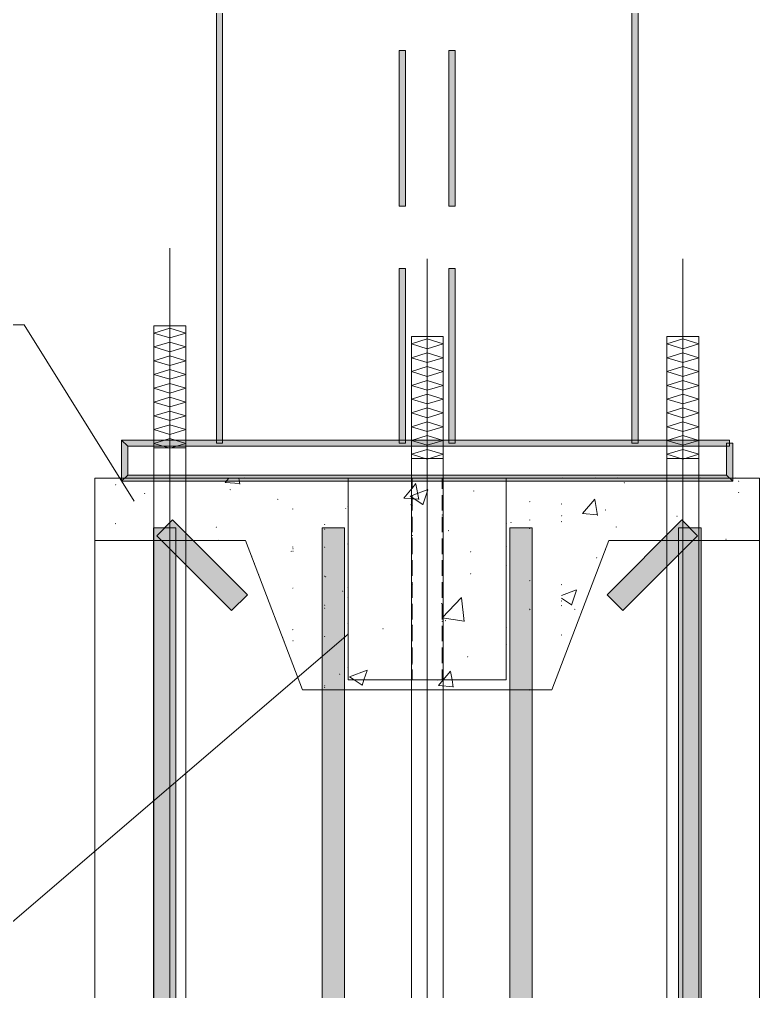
# Model space of a CAD drawing. Header units: millimetres. Extents: x 0 to 586, y 0 to 414.
# Drawn here: x 461.48 to 476.12, y 346.01 to 365.24 of the extents above; entities that cross this region are included whole.
import ezdxf

# ---------------------------------------------------------------- set-up
doc = ezdxf.new("R2010")
doc.units = ezdxf.units.MM

msp = doc.modelspace()

# ---------------------------------------------------------------- hatches: boundary and pattern name
h = msp.add_hatch(color=0)
h.dxf.hatch_style = 2
h.paths.add_polyline_path([(465.497333, 356.852361), (465.373861, 356.852361), (465.373861, 373.623417), (465.497333, 373.623417)])
h = msp.add_hatch(color=0)
h.dxf.hatch_style = 2
h.paths.add_polyline_path([(473.713528, 356.852361), (473.590056, 356.852361), (473.590056, 373.623417), (473.713528, 373.623417)])
h = msp.add_hatch(color=0)
h.dxf.hatch_style = 2
h.paths.add_polyline_path([(468.989833, 361.540778), (468.989833, 364.620528), (469.113306, 364.620528), (469.113306, 361.540778)])
h = msp.add_hatch(color=0)
h.dxf.hatch_style = 2
h.paths.add_polyline_path([(469.974083, 361.540778), (469.974083, 364.620528), (470.097556, 364.620528), (470.097556, 361.540778)])
h = msp.add_hatch(color=0)
h.dxf.hatch_style = 2
h.paths.add_polyline_path([(468.989833, 356.852361), (468.989833, 360.309583), (469.113306, 360.309583), (469.113306, 356.852361)])
h = msp.add_hatch(color=0)
h.dxf.hatch_style = 2
h.paths.add_polyline_path([(469.974083, 356.852361), (469.974083, 360.309583), (470.097556, 360.309583), (470.097556, 356.852361)])
h = msp.add_hatch(color=0)
h.dxf.hatch_style = 2
h.paths.add_polyline_path([(475.523278, 356.915861), (475.523278, 356.792389), (463.624083, 356.792389), (463.500611, 356.915861)])
h = msp.add_hatch(color=0)
h.dxf.hatch_style = 2
h.paths.add_polyline_path([(463.500611, 356.915861), (463.624083, 356.792389), (463.624083, 356.224417), (463.500611, 356.100944)])
h = msp.add_hatch(color=0)
h.dxf.hatch_style = 2
h.paths.add_polyline_path([(475.586778, 356.100944), (475.463306, 356.224417), (475.463306, 356.852361), (475.586778, 356.852361)])
h = msp.add_hatch(color=0)
h.dxf.hatch_style = 2
h.paths.add_polyline_path([(463.500611, 356.100944), (463.624083, 356.224417), (475.463306, 356.224417), (475.586778, 356.100944)])
h = msp.add_hatch(color=0)
h.dxf.hatch_style = 2
h.paths.add_polyline_path([(463.380667, 356.017336), (463.367614, 356.030389), (463.380667, 356.043442), (463.393719, 356.030389)])
h = msp.add_hatch(color=0)
h.dxf.hatch_style = 2
h.paths.add_polyline_path([(463.380667, 356.017336), (463.367614, 356.030389), (463.380667, 356.043442), (463.393719, 356.030389)])
h = msp.add_hatch(color=0)
h.dxf.hatch_style = 2
h.paths.add_polyline_path([(463.472389, 356.151392), (463.459336, 356.164444), (463.472389, 356.177497), (463.485442, 356.164444)])
h = msp.add_hatch(color=0)
h.dxf.hatch_style = 2
h.paths.add_polyline_path([(464.396667, 356.151392), (464.383614, 356.164444), (464.396667, 356.177497), (464.409719, 356.164444)])
h = msp.add_hatch(color=0)
h.dxf.hatch_style = 2
h.paths.add_polyline_path([(464.555417, 356.151392), (464.542364, 356.164444), (464.555417, 356.177497), (464.568469, 356.164444)])
h = msp.add_hatch(color=0)
h.dxf.hatch_style = 2
h.paths.add_polyline_path([(464.555417, 356.151392), (464.542364, 356.164444), (464.555417, 356.177497), (464.568469, 356.164444)])
h = msp.add_hatch(color=0)
h.dxf.hatch_style = 2
h.paths.add_polyline_path([(465.398556, 356.151392), (465.385503, 356.164444), (465.398556, 356.177497), (465.411608, 356.164444)])
h = msp.add_hatch(color=0)
h.dxf.hatch_style = 2
h.paths.add_polyline_path([(465.93125, 356.151392), (465.918197, 356.164444), (465.93125, 356.177497), (465.944303, 356.164444)])
h = msp.add_hatch(color=0)
h.dxf.hatch_style = 2
h.paths.add_polyline_path([(466.633278, 356.151392), (466.620225, 356.164444), (466.633278, 356.177497), (466.646331, 356.164444)])
h = msp.add_hatch(color=0)
h.dxf.hatch_style = 2
h.paths.add_polyline_path([(468.386583, 356.151392), (468.373531, 356.164444), (468.386583, 356.177497), (468.399636, 356.164444)])
h = msp.add_hatch(color=0)
h.dxf.hatch_style = 2
h.paths.add_polyline_path([(468.813444, 356.151392), (468.800392, 356.164444), (468.813444, 356.177497), (468.826497, 356.164444)])
h = msp.add_hatch(color=0)
h.dxf.hatch_style = 2
h.paths.add_polyline_path([(468.813444, 356.151392), (468.800392, 356.164444), (468.813444, 356.177497), (468.826497, 356.164444)])
h = msp.add_hatch(color=0)
h.dxf.hatch_style = 2
h.paths.add_polyline_path([(470.792528, 356.151392), (470.779475, 356.164444), (470.792528, 356.177497), (470.805581, 356.164444)])
h = msp.add_hatch(color=0)
h.dxf.hatch_style = 2
h.paths.add_polyline_path([(470.792528, 356.151392), (470.779475, 356.164444), (470.792528, 356.177497), (470.805581, 356.164444)])
h = msp.add_hatch(color=0)
h.dxf.hatch_style = 2
h.paths.add_polyline_path([(470.845444, 356.151392), (470.832392, 356.164444), (470.845444, 356.177497), (470.858497, 356.164444)])
h = msp.add_hatch(color=0)
h.dxf.hatch_style = 2
h.paths.add_polyline_path([(471.1065, 355.982058), (471.093447, 355.995111), (471.1065, 356.008164), (471.119553, 355.995111)])
h = msp.add_hatch(color=0)
h.dxf.hatch_style = 2
h.paths.add_polyline_path([(471.1065, 355.982058), (471.093447, 355.995111), (471.1065, 356.008164), (471.119553, 355.995111)])
h = msp.add_hatch(color=0)
h.dxf.hatch_style = 2
h.paths.add_polyline_path([(471.1065, 355.982058), (471.093447, 355.995111), (471.1065, 356.008164), (471.119553, 355.995111)])
h = msp.add_hatch(color=0)
h.dxf.hatch_style = 2
h.paths.add_polyline_path([(472.224806, 356.151392), (472.211753, 356.164444), (472.224806, 356.177497), (472.237858, 356.164444)])
h = msp.add_hatch(color=0)
h.dxf.hatch_style = 2
h.paths.add_polyline_path([(472.224806, 356.151392), (472.211753, 356.164444), (472.224806, 356.177497), (472.237858, 356.164444)])
h = msp.add_hatch(color=0)
h.dxf.hatch_style = 2
h.paths.add_polyline_path([(472.870389, 356.151392), (472.857336, 356.164444), (472.870389, 356.177497), (472.883442, 356.164444)])
h = msp.add_hatch(color=0)
h.dxf.hatch_style = 2
h.paths.add_polyline_path([(472.870389, 356.151392), (472.857336, 356.164444), (472.870389, 356.177497), (472.883442, 356.164444)])
h = msp.add_hatch(color=0)
h.dxf.hatch_style = 2
h.paths.add_polyline_path([(473.300778, 356.151392), (473.287725, 356.164444), (473.300778, 356.177497), (473.313831, 356.164444)])
h = msp.add_hatch(color=0)
h.dxf.hatch_style = 2
h.paths.add_polyline_path([(473.300778, 356.151392), (473.287725, 356.164444), (473.300778, 356.177497), (473.313831, 356.164444)])
h = msp.add_hatch(color=0)
h.dxf.hatch_style = 2
h.paths.add_polyline_path([(473.300778, 356.151392), (473.287725, 356.164444), (473.300778, 356.177497), (473.313831, 356.164444)])
h = msp.add_hatch(color=0)
h.dxf.hatch_style = 2
h.paths.add_polyline_path([(473.441889, 356.059669), (473.428836, 356.072722), (473.441889, 356.085775), (473.454942, 356.072722)])
h = msp.add_hatch(color=0)
h.dxf.hatch_style = 2
h.paths.add_polyline_path([(474.94825, 356.151392), (474.935197, 356.164444), (474.94825, 356.177497), (474.961303, 356.164444)])
h = msp.add_hatch(color=0)
h.dxf.hatch_style = 2
h.paths.add_polyline_path([(475.639694, 356.151392), (475.626642, 356.164444), (475.639694, 356.177497), (475.652747, 356.164444)])
h = msp.add_hatch(color=0)
h.dxf.hatch_style = 2
h.paths.add_polyline_path([(475.639694, 356.151392), (475.626642, 356.164444), (475.639694, 356.177497), (475.652747, 356.164444)])
h = msp.add_hatch(color=0)
h.dxf.hatch_style = 2
h.paths.add_polyline_path([(475.703194, 356.091419), (475.690142, 356.104472), (475.703194, 356.117525), (475.716247, 356.104472)])
h = msp.add_hatch(color=0)
h.dxf.hatch_style = 2
h.paths.add_polyline_path([(463.955694, 355.844475), (463.942642, 355.857528), (463.955694, 355.870581), (463.968747, 355.857528)])
h = msp.add_hatch(color=0)
h.dxf.hatch_style = 2
h.paths.add_polyline_path([(465.649028, 355.922086), (465.635975, 355.935139), (465.649028, 355.948192), (465.662081, 355.935139)])
h = msp.add_hatch(color=0)
h.dxf.hatch_style = 2
h.paths.add_polyline_path([(470.464444, 355.897392), (470.451392, 355.910444), (470.464444, 355.923497), (470.477497, 355.910444)])
h = msp.add_hatch(color=0)
h.dxf.hatch_style = 2
h.paths.add_polyline_path([(475.703194, 355.865642), (475.690142, 355.878694), (475.703194, 355.891747), (475.716247, 355.878694)])
h = msp.add_hatch(color=0)
h.dxf.hatch_style = 2
h.paths.add_polyline_path([(466.587417, 355.731586), (466.574364, 355.744639), (466.587417, 355.757692), (466.600469, 355.744639)])
h = msp.add_hatch(color=0)
h.dxf.hatch_style = 2
h.paths.add_polyline_path([(467.977361, 355.586947), (467.964308, 355.6), (467.977361, 355.613053), (467.990414, 355.6)])
h = msp.add_hatch(color=0)
h.dxf.hatch_style = 2
h.paths.add_polyline_path([(467.977361, 355.586947), (467.964308, 355.6), (467.977361, 355.613053), (467.990414, 355.6)])
h = msp.add_hatch(color=0)
h.dxf.hatch_style = 2
h.paths.add_polyline_path([(467.977361, 355.586947), (467.964308, 355.6), (467.977361, 355.613053), (467.990414, 355.6)])
h = msp.add_hatch(color=0)
h.dxf.hatch_style = 2
h.paths.add_polyline_path([(469.219139, 355.622225), (469.206086, 355.635278), (469.219139, 355.648331), (469.232192, 355.635278)])
h = msp.add_hatch(color=0)
h.dxf.hatch_style = 2
h.paths.add_polyline_path([(469.247361, 355.752753), (469.234308, 355.765806), (469.247361, 355.778858), (469.260414, 355.765806)])
h = msp.add_hatch(color=0)
h.dxf.hatch_style = 2
h.paths.add_polyline_path([(469.247361, 355.752753), (469.234308, 355.765806), (469.247361, 355.778858), (469.260414, 355.765806)])
h = msp.add_hatch(color=0)
h.dxf.hatch_style = 2
h.paths.add_polyline_path([(469.247361, 355.752753), (469.234308, 355.765806), (469.247361, 355.778858), (469.260414, 355.765806)])
h = msp.add_hatch(color=0)
h.dxf.hatch_style = 2
h.paths.add_polyline_path([(469.247361, 355.601058), (469.234308, 355.614111), (469.247361, 355.627164), (469.260414, 355.614111)])
h = msp.add_hatch(color=0)
h.dxf.hatch_style = 2
h.paths.add_polyline_path([(469.247361, 355.601058), (469.234308, 355.614111), (469.247361, 355.627164), (469.260414, 355.614111)])
h = msp.add_hatch(color=0)
h.dxf.hatch_style = 2
h.paths.add_polyline_path([(469.247361, 355.601058), (469.234308, 355.614111), (469.247361, 355.627164), (469.260414, 355.614111)])
h = msp.add_hatch(color=0)
h.dxf.hatch_style = 2
h.paths.add_polyline_path([(471.572167, 355.685725), (471.559114, 355.698778), (471.572167, 355.711831), (471.585219, 355.698778)])
h = msp.add_hatch(color=0)
h.dxf.hatch_style = 2
h.paths.add_polyline_path([(471.572167, 355.685725), (471.559114, 355.698778), (471.572167, 355.711831), (471.585219, 355.698778)])
h = msp.add_hatch(color=0)
h.dxf.hatch_style = 2
h.paths.add_polyline_path([(472.200111, 355.636336), (472.187058, 355.649389), (472.200111, 355.662442), (472.213164, 355.649389)])
h = msp.add_hatch(color=0)
h.dxf.hatch_style = 2
h.paths.add_polyline_path([(466.887278, 355.541086), (466.874225, 355.554139), (466.887278, 355.567192), (466.900331, 355.554139)])
h = msp.add_hatch(color=0)
h.dxf.hatch_style = 2
h.paths.add_polyline_path([(467.9315, 355.551669), (467.918447, 355.564722), (467.9315, 355.577775), (467.944553, 355.564722)])
h = msp.add_hatch(color=0)
h.dxf.hatch_style = 2
h.paths.add_polyline_path([(469.840028, 355.421142), (469.826975, 355.434194), (469.840028, 355.447247), (469.853081, 355.434194)])
h = msp.add_hatch(color=0)
h.dxf.hatch_style = 2
h.paths.add_polyline_path([(469.840028, 355.421142), (469.826975, 355.434194), (469.840028, 355.447247), (469.853081, 355.434194)])
h = msp.add_hatch(color=0)
h.dxf.hatch_style = 2
h.paths.add_polyline_path([(469.840028, 355.421142), (469.826975, 355.434194), (469.840028, 355.447247), (469.853081, 355.434194)])
h = msp.add_hatch(color=0)
h.dxf.hatch_style = 2
h.paths.add_polyline_path([(472.200111, 355.403503), (472.187058, 355.416556), (472.200111, 355.429608), (472.213164, 355.416556)])
h = msp.add_hatch(color=0)
h.dxf.hatch_style = 2
h.paths.add_polyline_path([(473.067944, 355.519919), (473.054892, 355.532972), (473.067944, 355.546025), (473.080997, 355.532972)])
h = msp.add_hatch(color=0)
h.dxf.hatch_style = 2
h.paths.add_polyline_path([(474.482583, 355.399975), (474.469531, 355.413028), (474.482583, 355.426081), (474.495636, 355.413028)])
h = msp.add_hatch(color=0)
h.dxf.hatch_style = 2
h.paths.add_polyline_path([(463.380667, 355.248281), (463.367614, 355.261333), (463.380667, 355.274386), (463.393719, 355.261333)])
h = msp.add_hatch(color=0)
h.dxf.hatch_style = 2
h.paths.add_polyline_path([(464.195583, 355.021444), (464.506028, 355.335417), (465.987694, 353.85375), (465.673722, 353.543306)])
h = msp.add_hatch(color=0)
h.dxf.hatch_style = 2
h.paths.add_polyline_path([(467.515222, 355.230642), (467.502169, 355.243694), (467.515222, 355.256747), (467.528275, 355.243694)])
h = msp.add_hatch(color=0)
h.dxf.hatch_style = 2
h.paths.add_polyline_path([(467.515222, 355.230642), (467.502169, 355.243694), (467.515222, 355.256747), (467.528275, 355.243694)])
h = msp.add_hatch(color=0)
h.dxf.hatch_style = 2
h.paths.add_polyline_path([(469.840028, 355.223586), (469.826975, 355.236639), (469.840028, 355.249692), (469.853081, 355.236639)])
h = msp.add_hatch(color=0)
h.dxf.hatch_style = 2
h.paths.add_polyline_path([(469.840028, 355.223586), (469.826975, 355.236639), (469.840028, 355.249692), (469.853081, 355.236639)])
h = msp.add_hatch(color=0)
h.dxf.hatch_style = 2
h.paths.add_polyline_path([(469.840028, 355.223586), (469.826975, 355.236639), (469.840028, 355.249692), (469.853081, 355.236639)])
h = msp.add_hatch(color=0)
h.dxf.hatch_style = 2
h.paths.add_polyline_path([(469.840028, 355.209475), (469.826975, 355.222528), (469.840028, 355.235581), (469.853081, 355.222528)])
h = msp.add_hatch(color=0)
h.dxf.hatch_style = 2
h.paths.add_polyline_path([(469.840028, 355.209475), (469.826975, 355.222528), (469.840028, 355.235581), (469.853081, 355.222528)])
h = msp.add_hatch(color=0)
h.dxf.hatch_style = 2
h.paths.add_polyline_path([(469.840028, 355.209475), (469.826975, 355.222528), (469.840028, 355.235581), (469.853081, 355.222528)])
h = msp.add_hatch(color=0)
h.dxf.hatch_style = 2
h.paths.add_polyline_path([(471.1065, 355.258864), (471.093447, 355.271917), (471.1065, 355.284969), (471.119553, 355.271917)])
h = msp.add_hatch(color=0)
h.dxf.hatch_style = 2
h.paths.add_polyline_path([(471.1065, 355.258864), (471.093447, 355.271917), (471.1065, 355.284969), (471.119553, 355.271917)])
h = msp.add_hatch(color=0)
h.dxf.hatch_style = 2
h.paths.add_polyline_path([(471.1065, 355.258864), (471.093447, 355.271917), (471.1065, 355.284969), (471.119553, 355.271917)])
h = msp.add_hatch(color=0)
h.dxf.hatch_style = 2
h.paths.add_polyline_path([(471.198222, 355.272975), (471.185169, 355.286028), (471.198222, 355.299081), (471.211275, 355.286028)])
h = msp.add_hatch(color=0)
h.dxf.hatch_style = 2
h.paths.add_polyline_path([(471.572167, 355.322364), (471.559114, 355.335417), (471.572167, 355.348469), (471.585219, 355.335417)])
h = msp.add_hatch(color=0)
h.dxf.hatch_style = 2
h.paths.add_polyline_path([(471.572167, 355.322364), (471.559114, 355.335417), (471.572167, 355.348469), (471.585219, 355.335417)])
h = msp.add_hatch(color=0)
h.dxf.hatch_style = 2
h.paths.add_polyline_path([(472.200111, 355.287086), (472.187058, 355.300139), (472.200111, 355.313192), (472.213164, 355.300139)])
h = msp.add_hatch(color=0)
h.dxf.hatch_style = 2
h.paths.add_polyline_path([(472.200111, 355.287086), (472.187058, 355.300139), (472.200111, 355.313192), (472.213164, 355.300139)])
h = msp.add_hatch(color=0)
h.dxf.hatch_style = 2
h.paths.add_polyline_path([(474.577833, 355.335417), (474.891806, 355.021444), (473.413667, 353.543306), (473.099694, 353.85375)])
h = msp.add_hatch(color=0)
h.dxf.hatch_style = 2
h.paths.add_polyline_path([(464.573056, 311.135889), (464.128556, 311.135889), (464.128556, 355.176667), (464.573056, 355.176667)])
h = msp.add_hatch(color=0)
h.dxf.hatch_style = 2
h.paths.add_polyline_path([(465.373861, 355.181253), (465.360808, 355.194306), (465.373861, 355.207358), (465.386914, 355.194306)])
h = msp.add_hatch(color=0)
h.dxf.hatch_style = 2
h.paths.add_polyline_path([(467.910333, 311.135889), (467.465833, 311.135889), (467.465833, 355.176667), (467.910333, 355.176667)])
h = msp.add_hatch(color=0)
h.dxf.hatch_style = 2
h.paths.add_polyline_path([(467.515222, 355.142447), (467.502169, 355.1555), (467.515222, 355.168553), (467.528275, 355.1555)])
h = msp.add_hatch(color=0)
h.dxf.hatch_style = 2
h.paths.add_polyline_path([(467.515222, 355.142447), (467.502169, 355.1555), (467.515222, 355.168553), (467.528275, 355.1555)])
h = msp.add_hatch(color=0)
h.dxf.hatch_style = 2
h.paths.add_polyline_path([(469.247361, 355.015447), (469.234308, 355.0285), (469.247361, 355.041553), (469.260414, 355.0285)])
h = msp.add_hatch(color=0)
h.dxf.hatch_style = 2
h.paths.add_polyline_path([(469.247361, 355.015447), (469.234308, 355.0285), (469.247361, 355.041553), (469.260414, 355.0285)])
h = msp.add_hatch(color=0)
h.dxf.hatch_style = 2
h.paths.add_polyline_path([(469.247361, 355.015447), (469.234308, 355.0285), (469.247361, 355.041553), (469.260414, 355.0285)])
h = msp.add_hatch(color=0)
h.dxf.hatch_style = 2
h.paths.add_polyline_path([(469.840028, 355.093058), (469.826975, 355.106111), (469.840028, 355.119164), (469.853081, 355.106111)])
h = msp.add_hatch(color=0)
h.dxf.hatch_style = 2
h.paths.add_polyline_path([(469.840028, 355.093058), (469.826975, 355.106111), (469.840028, 355.119164), (469.853081, 355.106111)])
h = msp.add_hatch(color=0)
h.dxf.hatch_style = 2
h.paths.add_polyline_path([(469.840028, 355.093058), (469.826975, 355.106111), (469.840028, 355.119164), (469.853081, 355.106111)])
h = msp.add_hatch(color=0)
h.dxf.hatch_style = 2
h.paths.add_polyline_path([(469.967028, 355.110697), (469.953975, 355.12375), (469.967028, 355.136803), (469.980081, 355.12375)])
h = msp.add_hatch(color=0)
h.dxf.hatch_style = 2
h.paths.add_polyline_path([(471.621556, 311.135889), (471.177056, 311.135889), (471.177056, 355.176667), (471.621556, 355.176667)])
h = msp.add_hatch(color=0)
h.dxf.hatch_style = 2
h.paths.add_polyline_path([(471.572167, 355.153031), (471.559114, 355.166083), (471.572167, 355.179136), (471.585219, 355.166083)])
h = msp.add_hatch(color=0)
h.dxf.hatch_style = 2
h.paths.add_polyline_path([(471.572167, 355.153031), (471.559114, 355.166083), (471.572167, 355.179136), (471.585219, 355.166083)])
h = msp.add_hatch(color=0)
h.dxf.hatch_style = 2
h.paths.add_polyline_path([(473.279611, 355.184781), (473.266558, 355.197833), (473.279611, 355.210886), (473.292664, 355.197833)])
h = msp.add_hatch(color=0)
h.dxf.hatch_style = 2
h.paths.add_polyline_path([(474.958833, 311.135889), (474.514333, 311.135889), (474.514333, 355.176667), (474.958833, 355.176667)])
h = msp.add_hatch(color=0)
h.dxf.hatch_style = 2
h.paths.add_polyline_path([(465.028139, 354.916669), (465.015086, 354.929722), (465.028139, 354.942775), (465.041192, 354.929722)])
h = msp.add_hatch(color=0)
h.dxf.hatch_style = 2
h.paths.add_polyline_path([(465.409139, 354.916669), (465.396086, 354.929722), (465.409139, 354.942775), (465.422192, 354.929722)])
h = msp.add_hatch(color=0)
h.dxf.hatch_style = 2
h.paths.add_polyline_path([(467.977361, 354.849642), (467.964308, 354.862694), (467.977361, 354.875747), (467.990414, 354.862694)])
h = msp.add_hatch(color=0)
h.dxf.hatch_style = 2
h.paths.add_polyline_path([(467.977361, 354.849642), (467.964308, 354.862694), (467.977361, 354.875747), (467.990414, 354.862694)])
h = msp.add_hatch(color=0)
h.dxf.hatch_style = 2
h.paths.add_polyline_path([(467.977361, 354.849642), (467.964308, 354.862694), (467.977361, 354.875747), (467.990414, 354.862694)])
h = msp.add_hatch(color=0)
h.dxf.hatch_style = 2
h.paths.add_polyline_path([(467.977361, 354.846114), (467.964308, 354.859167), (467.977361, 354.872219), (467.990414, 354.859167)])
h = msp.add_hatch(color=0)
h.dxf.hatch_style = 2
h.paths.add_polyline_path([(467.977361, 354.846114), (467.964308, 354.859167), (467.977361, 354.872219), (467.990414, 354.859167)])
h = msp.add_hatch(color=0)
h.dxf.hatch_style = 2
h.paths.add_polyline_path([(467.977361, 354.846114), (467.964308, 354.859167), (467.977361, 354.872219), (467.990414, 354.859167)])
h = msp.add_hatch(color=0)
h.dxf.hatch_style = 2
h.paths.add_polyline_path([(469.247361, 354.966058), (469.234308, 354.979111), (469.247361, 354.992164), (469.260414, 354.979111)])
h = msp.add_hatch(color=0)
h.dxf.hatch_style = 2
h.paths.add_polyline_path([(469.247361, 354.966058), (469.234308, 354.979111), (469.247361, 354.992164), (469.260414, 354.979111)])
h = msp.add_hatch(color=0)
h.dxf.hatch_style = 2
h.paths.add_polyline_path([(469.247361, 354.966058), (469.234308, 354.979111), (469.247361, 354.992164), (469.260414, 354.979111)])
h = msp.add_hatch(color=0)
h.dxf.hatch_style = 2
h.paths.add_polyline_path([(473.343111, 354.916669), (473.330058, 354.929722), (473.343111, 354.942775), (473.356164, 354.929722)])
h = msp.add_hatch(color=0)
h.dxf.hatch_style = 2
h.paths.add_polyline_path([(473.343111, 354.916669), (473.330058, 354.929722), (473.343111, 354.942775), (473.356164, 354.929722)])
h = msp.add_hatch(color=0)
h.dxf.hatch_style = 2
h.paths.add_polyline_path([(475.234, 354.916669), (475.220947, 354.929722), (475.234, 354.942775), (475.247053, 354.929722)])
h = msp.add_hatch(color=0)
h.dxf.hatch_style = 2
h.paths.add_polyline_path([(475.420972, 354.916669), (475.407919, 354.929722), (475.420972, 354.942775), (475.434025, 354.929722)])
h = msp.add_hatch(color=0)
h.dxf.hatch_style = 2
h.paths.add_polyline_path([(475.420972, 354.916669), (475.407919, 354.929722), (475.420972, 354.942775), (475.434025, 354.929722)])
h = msp.add_hatch(color=0)
h.dxf.hatch_style = 2
h.paths.add_polyline_path([(475.452722, 354.944892), (475.439669, 354.957944), (475.452722, 354.970997), (475.465775, 354.957944)])
h = msp.add_hatch(color=0)
h.dxf.hatch_style = 2
h.paths.add_polyline_path([(466.852, 354.701475), (466.838947, 354.714528), (466.852, 354.727581), (466.865053, 354.714528)])
h = msp.add_hatch(color=0)
h.dxf.hatch_style = 2
h.paths.add_polyline_path([(466.887278, 354.786142), (466.874225, 354.799194), (466.887278, 354.812247), (466.900331, 354.799194)])
h = msp.add_hatch(color=0)
h.dxf.hatch_style = 2
h.paths.add_polyline_path([(466.887278, 354.750864), (466.874225, 354.763917), (466.887278, 354.776969), (466.900331, 354.763917)])
h = msp.add_hatch(color=0)
h.dxf.hatch_style = 2
h.paths.add_polyline_path([(466.887278, 354.705003), (466.874225, 354.718056), (466.887278, 354.731108), (466.900331, 354.718056)])
h = msp.add_hatch(color=0)
h.dxf.hatch_style = 2
h.paths.add_polyline_path([(467.515222, 354.786142), (467.502169, 354.799194), (467.515222, 354.812247), (467.528275, 354.799194)])
h = msp.add_hatch(color=0)
h.dxf.hatch_style = 2
h.paths.add_polyline_path([(467.515222, 354.786142), (467.502169, 354.799194), (467.515222, 354.812247), (467.528275, 354.799194)])
h = msp.add_hatch(color=0)
h.dxf.hatch_style = 2
h.paths.add_polyline_path([(470.404472, 354.690892), (470.391419, 354.703944), (470.404472, 354.716997), (470.417525, 354.703944)])
h = msp.add_hatch(color=0)
h.dxf.hatch_style = 2
h.paths.add_polyline_path([(471.1065, 354.796725), (471.093447, 354.809778), (471.1065, 354.822831), (471.119553, 354.809778)])
h = msp.add_hatch(color=0)
h.dxf.hatch_style = 2
h.paths.add_polyline_path([(471.1065, 354.796725), (471.093447, 354.809778), (471.1065, 354.822831), (471.119553, 354.809778)])
h = msp.add_hatch(color=0)
h.dxf.hatch_style = 2
h.paths.add_polyline_path([(471.1065, 354.796725), (471.093447, 354.809778), (471.1065, 354.822831), (471.119553, 354.809778)])
h = msp.add_hatch(color=0)
h.dxf.hatch_style = 2
h.paths.add_polyline_path([(473.050306, 354.694419), (473.037253, 354.707472), (473.050306, 354.720525), (473.063358, 354.707472)])
h = msp.add_hatch(color=0)
h.dxf.hatch_style = 2
h.paths.add_polyline_path([(473.067944, 354.733225), (473.054892, 354.746278), (473.067944, 354.759331), (473.080997, 354.746278)])
h = msp.add_hatch(color=0)
h.dxf.hatch_style = 2
h.paths.add_polyline_path([(466.072361, 354.599169), (466.059308, 354.612222), (466.072361, 354.625275), (466.085414, 354.612222)])
h = msp.add_hatch(color=0)
h.dxf.hatch_style = 2
h.paths.add_polyline_path([(466.125278, 354.461586), (466.112225, 354.474639), (466.125278, 354.487692), (466.138331, 354.474639)])
h = msp.add_hatch(color=0)
h.dxf.hatch_style = 2
h.paths.add_polyline_path([(466.125278, 354.461586), (466.112225, 354.474639), (466.125278, 354.487692), (466.138331, 354.474639)])
h = msp.add_hatch(color=0)
h.dxf.hatch_style = 2
h.paths.add_polyline_path([(472.895083, 354.574475), (472.882031, 354.587528), (472.895083, 354.600581), (472.908136, 354.587528)])
h = msp.add_hatch(color=0)
h.dxf.hatch_style = 2
h.paths.add_polyline_path([(470.404472, 354.256975), (470.391419, 354.270028), (470.404472, 354.283081), (470.417525, 354.270028)])
h = msp.add_hatch(color=0)
h.dxf.hatch_style = 2
h.paths.add_polyline_path([(471.1065, 354.415725), (471.093447, 354.428778), (471.1065, 354.441831), (471.119553, 354.428778)])
h = msp.add_hatch(color=0)
h.dxf.hatch_style = 2
h.paths.add_polyline_path([(471.1065, 354.415725), (471.093447, 354.428778), (471.1065, 354.441831), (471.119553, 354.428778)])
h = msp.add_hatch(color=0)
h.dxf.hatch_style = 2
h.paths.add_polyline_path([(471.1065, 354.415725), (471.093447, 354.428778), (471.1065, 354.441831), (471.119553, 354.428778)])
h = msp.add_hatch(color=0)
h.dxf.hatch_style = 2
h.paths.add_polyline_path([(466.213472, 354.232281), (466.200419, 354.245333), (466.213472, 354.258386), (466.226525, 354.245333)])
h = msp.add_hatch(color=0)
h.dxf.hatch_style = 2
h.paths.add_polyline_path([(466.213472, 354.232281), (466.200419, 354.245333), (466.213472, 354.258386), (466.226525, 354.245333)])
h = msp.add_hatch(color=0)
h.dxf.hatch_style = 2
h.paths.add_polyline_path([(467.515222, 354.211114), (467.502169, 354.224167), (467.515222, 354.237219), (467.528275, 354.224167)])
h = msp.add_hatch(color=0)
h.dxf.hatch_style = 2
h.paths.add_polyline_path([(467.515222, 354.211114), (467.502169, 354.224167), (467.515222, 354.237219), (467.528275, 354.224167)])
h = msp.add_hatch(color=0)
h.dxf.hatch_style = 2
h.paths.add_polyline_path([(467.532861, 354.197003), (467.519808, 354.210056), (467.532861, 354.223108), (467.545914, 354.210056)])
h = msp.add_hatch(color=0)
h.dxf.hatch_style = 2
h.paths.add_polyline_path([(471.1065, 354.048836), (471.093447, 354.061889), (471.1065, 354.074942), (471.119553, 354.061889)])
h = msp.add_hatch(color=0)
h.dxf.hatch_style = 2
h.paths.add_polyline_path([(471.1065, 354.048836), (471.093447, 354.061889), (471.1065, 354.074942), (471.119553, 354.061889)])
h = msp.add_hatch(color=0)
h.dxf.hatch_style = 2
h.paths.add_polyline_path([(471.1065, 354.048836), (471.093447, 354.061889), (471.1065, 354.074942), (471.119553, 354.061889)])
h = msp.add_hatch(color=0)
h.dxf.hatch_style = 2
h.paths.add_polyline_path([(471.572167, 354.122919), (471.559114, 354.135972), (471.572167, 354.149025), (471.585219, 354.135972)])
h = msp.add_hatch(color=0)
h.dxf.hatch_style = 2
h.paths.add_polyline_path([(466.887278, 353.974753), (466.874225, 353.987806), (466.887278, 354.000858), (466.900331, 353.987806)])
h = msp.add_hatch(color=0)
h.dxf.hatch_style = 2
h.paths.add_polyline_path([(467.871528, 353.911253), (467.858475, 353.924306), (467.871528, 353.937358), (467.884581, 353.924306)])
h = msp.add_hatch(color=0)
h.dxf.hatch_style = 2
h.paths.add_polyline_path([(467.977361, 353.992392), (467.964308, 354.005444), (467.977361, 354.018497), (467.990414, 354.005444)])
h = msp.add_hatch(color=0)
h.dxf.hatch_style = 2
h.paths.add_polyline_path([(467.977361, 353.992392), (467.964308, 354.005444), (467.977361, 354.018497), (467.990414, 354.005444)])
h = msp.add_hatch(color=0)
h.dxf.hatch_style = 2
h.paths.add_polyline_path([(467.977361, 353.992392), (467.964308, 354.005444), (467.977361, 354.018497), (467.990414, 354.005444)])
h = msp.add_hatch(color=0)
h.dxf.hatch_style = 2
h.paths.add_polyline_path([(469.247361, 354.038253), (469.234308, 354.051306), (469.247361, 354.064358), (469.260414, 354.051306)])
h = msp.add_hatch(color=0)
h.dxf.hatch_style = 2
h.paths.add_polyline_path([(469.247361, 354.038253), (469.234308, 354.051306), (469.247361, 354.064358), (469.260414, 354.051306)])
h = msp.add_hatch(color=0)
h.dxf.hatch_style = 2
h.paths.add_polyline_path([(469.247361, 354.038253), (469.234308, 354.051306), (469.247361, 354.064358), (469.260414, 354.051306)])
h = msp.add_hatch(color=0)
h.dxf.hatch_style = 2
h.paths.add_polyline_path([(472.200111, 354.041781), (472.187058, 354.054833), (472.200111, 354.067886), (472.213164, 354.054833)])
h = msp.add_hatch(color=0)
h.dxf.hatch_style = 2
h.paths.add_polyline_path([(467.977361, 353.787781), (467.964308, 353.800833), (467.977361, 353.813886), (467.990414, 353.800833)])
h = msp.add_hatch(color=0)
h.dxf.hatch_style = 2
h.paths.add_polyline_path([(467.977361, 353.787781), (467.964308, 353.800833), (467.977361, 353.813886), (467.990414, 353.800833)])
h = msp.add_hatch(color=0)
h.dxf.hatch_style = 2
h.paths.add_polyline_path([(467.977361, 353.787781), (467.964308, 353.800833), (467.977361, 353.813886), (467.990414, 353.800833)])
h = msp.add_hatch(color=0)
h.dxf.hatch_style = 2
h.paths.add_polyline_path([(469.829444, 353.667836), (469.816392, 353.680889), (469.829444, 353.693942), (469.842497, 353.680889)])
h = msp.add_hatch(color=0)
h.dxf.hatch_style = 2
h.paths.add_polyline_path([(469.840028, 353.823058), (469.826975, 353.836111), (469.840028, 353.849164), (469.853081, 353.836111)])
h = msp.add_hatch(color=0)
h.dxf.hatch_style = 2
h.paths.add_polyline_path([(469.840028, 353.823058), (469.826975, 353.836111), (469.840028, 353.849164), (469.853081, 353.836111)])
h = msp.add_hatch(color=0)
h.dxf.hatch_style = 2
h.paths.add_polyline_path([(469.840028, 353.823058), (469.826975, 353.836111), (469.840028, 353.849164), (469.853081, 353.836111)])
h = msp.add_hatch(color=0)
h.dxf.hatch_style = 2
h.paths.add_polyline_path([(469.840028, 353.660781), (469.826975, 353.673833), (469.840028, 353.686886), (469.853081, 353.673833)])
h = msp.add_hatch(color=0)
h.dxf.hatch_style = 2
h.paths.add_polyline_path([(469.840028, 353.660781), (469.826975, 353.673833), (469.840028, 353.686886), (469.853081, 353.673833)])
h = msp.add_hatch(color=0)
h.dxf.hatch_style = 2
h.paths.add_polyline_path([(469.840028, 353.660781), (469.826975, 353.673833), (469.840028, 353.686886), (469.853081, 353.673833)])
h = msp.add_hatch(color=0)
h.dxf.hatch_style = 2
h.paths.add_polyline_path([(472.200111, 353.720753), (472.187058, 353.733806), (472.200111, 353.746858), (472.213164, 353.733806)])
h = msp.add_hatch(color=0)
h.dxf.hatch_style = 2
h.paths.add_polyline_path([(472.200111, 353.720753), (472.187058, 353.733806), (472.200111, 353.746858), (472.213164, 353.733806)])
h = msp.add_hatch(color=0)
h.dxf.hatch_style = 2
h.paths.add_polyline_path([(472.669306, 353.692531), (472.656253, 353.705583), (472.669306, 353.718636), (472.682358, 353.705583)])
h = msp.add_hatch(color=0)
h.dxf.hatch_style = 2
h.paths.add_polyline_path([(467.515222, 353.636086), (467.502169, 353.649139), (467.515222, 353.662192), (467.528275, 353.649139)])
h = msp.add_hatch(color=0)
h.dxf.hatch_style = 2
h.paths.add_polyline_path([(467.515222, 353.636086), (467.502169, 353.649139), (467.515222, 353.662192), (467.528275, 353.649139)])
h = msp.add_hatch(color=0)
h.dxf.hatch_style = 2
h.paths.add_polyline_path([(467.515222, 353.576114), (467.502169, 353.589167), (467.515222, 353.602219), (467.528275, 353.589167)])
h = msp.add_hatch(color=0)
h.dxf.hatch_style = 2
h.paths.add_polyline_path([(467.515222, 353.576114), (467.502169, 353.589167), (467.515222, 353.602219), (467.528275, 353.589167)])
h = msp.add_hatch(color=0)
h.dxf.hatch_style = 2
h.paths.add_polyline_path([(467.515222, 353.576114), (467.502169, 353.589167), (467.515222, 353.602219), (467.528275, 353.589167)])
h = msp.add_hatch(color=0)
h.dxf.hatch_style = 2
h.paths.add_polyline_path([(471.1065, 353.487919), (471.093447, 353.500972), (471.1065, 353.514025), (471.119553, 353.500972)])
h = msp.add_hatch(color=0)
h.dxf.hatch_style = 2
h.paths.add_polyline_path([(471.1065, 353.487919), (471.093447, 353.500972), (471.1065, 353.514025), (471.119553, 353.500972)])
h = msp.add_hatch(color=0)
h.dxf.hatch_style = 2
h.paths.add_polyline_path([(471.1065, 353.487919), (471.093447, 353.500972), (471.1065, 353.514025), (471.119553, 353.500972)])
h = msp.add_hatch(color=0)
h.dxf.hatch_style = 2
h.paths.add_polyline_path([(471.572167, 353.558475), (471.559114, 353.571528), (471.572167, 353.584581), (471.585219, 353.571528)])
h = msp.add_hatch(color=0)
h.dxf.hatch_style = 2
h.paths.add_polyline_path([(471.572167, 353.558475), (471.559114, 353.571528), (471.572167, 353.584581), (471.585219, 353.571528)])
h = msp.add_hatch(color=0)
h.dxf.hatch_style = 2
h.paths.add_polyline_path([(471.572167, 353.547892), (471.559114, 353.560944), (471.572167, 353.573997), (471.585219, 353.560944)])
h = msp.add_hatch(color=0)
h.dxf.hatch_style = 2
h.paths.add_polyline_path([(471.572167, 353.547892), (471.559114, 353.560944), (471.572167, 353.573997), (471.585219, 353.560944)])
h = msp.add_hatch(color=0)
h.dxf.hatch_style = 2
h.paths.add_polyline_path([(472.200111, 353.629031), (472.187058, 353.642083), (472.200111, 353.655136), (472.213164, 353.642083)])
h = msp.add_hatch(color=0)
h.dxf.hatch_style = 2
h.paths.add_polyline_path([(472.200111, 353.629031), (472.187058, 353.642083), (472.200111, 353.655136), (472.213164, 353.642083)])
h = msp.add_hatch(color=0)
h.dxf.hatch_style = 2
h.paths.add_polyline_path([(472.461167, 353.554947), (472.448114, 353.568), (472.461167, 353.581053), (472.474219, 353.568)])
h = msp.add_hatch(color=0)
h.dxf.hatch_style = 2
h.paths.add_polyline_path([(467.977361, 353.279781), (467.964308, 353.292833), (467.977361, 353.305886), (467.990414, 353.292833)])
h = msp.add_hatch(color=0)
h.dxf.hatch_style = 2
h.paths.add_polyline_path([(467.977361, 353.279781), (467.964308, 353.292833), (467.977361, 353.305886), (467.990414, 353.292833)])
h = msp.add_hatch(color=0)
h.dxf.hatch_style = 2
h.paths.add_polyline_path([(467.977361, 353.279781), (467.964308, 353.292833), (467.977361, 353.305886), (467.990414, 353.292833)])
h = msp.add_hatch(color=0)
h.dxf.hatch_style = 2
h.paths.add_polyline_path([(469.247361, 353.371503), (469.234308, 353.384556), (469.247361, 353.397608), (469.260414, 353.384556)])
h = msp.add_hatch(color=0)
h.dxf.hatch_style = 2
h.paths.add_polyline_path([(469.247361, 353.371503), (469.234308, 353.384556), (469.247361, 353.397608), (469.260414, 353.384556)])
h = msp.add_hatch(color=0)
h.dxf.hatch_style = 2
h.paths.add_polyline_path([(469.247361, 353.371503), (469.234308, 353.384556), (469.247361, 353.397608), (469.260414, 353.384556)])
h = msp.add_hatch(color=0)
h.dxf.hatch_style = 2
h.paths.add_polyline_path([(469.840028, 353.318586), (469.826975, 353.331639), (469.840028, 353.344692), (469.853081, 353.331639)])
h = msp.add_hatch(color=0)
h.dxf.hatch_style = 2
h.paths.add_polyline_path([(469.840028, 353.318586), (469.826975, 353.331639), (469.840028, 353.344692), (469.853081, 353.331639)])
h = msp.add_hatch(color=0)
h.dxf.hatch_style = 2
h.paths.add_polyline_path([(469.840028, 353.318586), (469.826975, 353.331639), (469.840028, 353.344692), (469.853081, 353.331639)])
h = msp.add_hatch(color=0)
h.dxf.hatch_style = 2
h.paths.add_polyline_path([(469.903528, 353.329169), (469.890475, 353.342222), (469.903528, 353.355275), (469.916581, 353.342222)])
h = msp.add_hatch(color=0)
h.dxf.hatch_style = 2
h.paths.add_polyline_path([(466.887278, 353.152781), (466.874225, 353.165833), (466.887278, 353.178886), (466.900331, 353.165833)])
h = msp.add_hatch(color=0)
h.dxf.hatch_style = 2
h.paths.add_polyline_path([(468.668806, 353.166892), (468.655753, 353.179944), (468.668806, 353.192997), (468.681858, 353.179944)])
h = msp.add_hatch(color=0)
h.dxf.hatch_style = 2
h.paths.add_polyline_path([(469.247361, 353.240975), (469.234308, 353.254028), (469.247361, 353.267081), (469.260414, 353.254028)])
h = msp.add_hatch(color=0)
h.dxf.hatch_style = 2
h.paths.add_polyline_path([(469.247361, 353.240975), (469.234308, 353.254028), (469.247361, 353.267081), (469.260414, 353.254028)])
h = msp.add_hatch(color=0)
h.dxf.hatch_style = 2
h.paths.add_polyline_path([(469.247361, 353.240975), (469.234308, 353.254028), (469.247361, 353.267081), (469.260414, 353.254028)])
h = msp.add_hatch(color=0)
h.dxf.hatch_style = 2
h.paths.add_polyline_path([(471.1065, 353.202169), (471.093447, 353.215222), (471.1065, 353.228275), (471.119553, 353.215222)])
h = msp.add_hatch(color=0)
h.dxf.hatch_style = 2
h.paths.add_polyline_path([(471.1065, 353.202169), (471.093447, 353.215222), (471.1065, 353.228275), (471.119553, 353.215222)])
h = msp.add_hatch(color=0)
h.dxf.hatch_style = 2
h.paths.add_polyline_path([(471.1065, 353.202169), (471.093447, 353.215222), (471.1065, 353.228275), (471.119553, 353.215222)])
h = msp.add_hatch(color=0)
h.dxf.hatch_style = 2
h.paths.add_polyline_path([(466.682667, 352.997558), (466.669614, 353.010611), (466.682667, 353.023664), (466.695719, 353.010611)])
h = msp.add_hatch(color=0)
h.dxf.hatch_style = 2
h.paths.add_polyline_path([(466.682667, 352.997558), (466.669614, 353.010611), (466.682667, 353.023664), (466.695719, 353.010611)])
h = msp.add_hatch(color=0)
h.dxf.hatch_style = 2
h.paths.add_polyline_path([(466.717944, 352.909364), (466.704892, 352.922417), (466.717944, 352.935469), (466.730997, 352.922417)])
h = msp.add_hatch(color=0)
h.dxf.hatch_style = 2
h.paths.add_polyline_path([(466.717944, 352.909364), (466.704892, 352.922417), (466.717944, 352.935469), (466.730997, 352.922417)])
h = msp.add_hatch(color=0)
h.dxf.hatch_style = 2
h.paths.add_polyline_path([(466.887278, 352.930531), (466.874225, 352.943583), (466.887278, 352.956636), (466.900331, 352.943583)])
h = msp.add_hatch(color=0)
h.dxf.hatch_style = 2
h.paths.add_polyline_path([(467.515222, 353.015197), (467.502169, 353.02825), (467.515222, 353.041303), (467.528275, 353.02825)])
h = msp.add_hatch(color=0)
h.dxf.hatch_style = 2
h.paths.add_polyline_path([(467.515222, 353.015197), (467.502169, 353.02825), (467.515222, 353.041303), (467.528275, 353.02825)])
h = msp.add_hatch(color=0)
h.dxf.hatch_style = 2
h.paths.add_polyline_path([(467.977361, 353.075169), (467.964308, 353.088222), (467.977361, 353.101275), (467.990414, 353.088222)])
h = msp.add_hatch(color=0)
h.dxf.hatch_style = 2
h.paths.add_polyline_path([(467.977361, 353.075169), (467.964308, 353.088222), (467.977361, 353.101275), (467.990414, 353.088222)])
h = msp.add_hatch(color=0)
h.dxf.hatch_style = 2
h.paths.add_polyline_path([(467.977361, 353.075169), (467.964308, 353.088222), (467.977361, 353.101275), (467.990414, 353.088222)])
h = msp.add_hatch(color=0)
h.dxf.hatch_style = 2
h.paths.add_polyline_path([(472.200111, 353.046947), (472.187058, 353.06), (472.200111, 353.073053), (472.213164, 353.06)])
h = msp.add_hatch(color=0)
h.dxf.hatch_style = 2
h.paths.add_polyline_path([(472.200111, 353.046947), (472.187058, 353.06), (472.200111, 353.073053), (472.213164, 353.06)])
h = msp.add_hatch(color=0)
h.dxf.hatch_style = 2
h.paths.add_polyline_path([(472.200111, 353.046947), (472.187058, 353.06), (472.200111, 353.073053), (472.213164, 353.06)])
h = msp.add_hatch(color=0)
h.dxf.hatch_style = 2
h.paths.add_polyline_path([(471.1065, 352.852919), (471.093447, 352.865972), (471.1065, 352.879025), (471.119553, 352.865972)])
h = msp.add_hatch(color=0)
h.dxf.hatch_style = 2
h.paths.add_polyline_path([(471.1065, 352.852919), (471.093447, 352.865972), (471.1065, 352.879025), (471.119553, 352.865972)])
h = msp.add_hatch(color=0)
h.dxf.hatch_style = 2
h.paths.add_polyline_path([(471.1065, 352.852919), (471.093447, 352.865972), (471.1065, 352.879025), (471.119553, 352.865972)])
h = msp.add_hatch(color=0)
h.dxf.hatch_style = 2
h.paths.add_polyline_path([(469.247361, 352.623614), (469.234308, 352.636667), (469.247361, 352.649719), (469.260414, 352.636667)])
h = msp.add_hatch(color=0)
h.dxf.hatch_style = 2
h.paths.add_polyline_path([(469.247361, 352.623614), (469.234308, 352.636667), (469.247361, 352.649719), (469.260414, 352.636667)])
h = msp.add_hatch(color=0)
h.dxf.hatch_style = 2
h.paths.add_polyline_path([(469.247361, 352.623614), (469.234308, 352.636667), (469.247361, 352.649719), (469.260414, 352.636667)])
h = msp.add_hatch(color=0)
h.dxf.hatch_style = 2
h.paths.add_polyline_path([(470.3445, 352.616558), (470.331447, 352.629611), (470.3445, 352.642664), (470.357553, 352.629611)])
h = msp.add_hatch(color=0)
h.dxf.hatch_style = 2
h.paths.add_polyline_path([(467.977361, 352.397836), (467.964308, 352.410889), (467.977361, 352.423942), (467.990414, 352.410889)])
h = msp.add_hatch(color=0)
h.dxf.hatch_style = 2
h.paths.add_polyline_path([(467.977361, 352.397836), (467.964308, 352.410889), (467.977361, 352.423942), (467.990414, 352.410889)])
h = msp.add_hatch(color=0)
h.dxf.hatch_style = 2
h.paths.add_polyline_path([(467.977361, 352.397836), (467.964308, 352.410889), (467.977361, 352.423942), (467.990414, 352.410889)])
h = msp.add_hatch(color=0)
h.dxf.hatch_style = 2
h.paths.add_polyline_path([(469.247361, 352.471919), (469.234308, 352.484972), (469.247361, 352.498025), (469.260414, 352.484972)])
h = msp.add_hatch(color=0)
h.dxf.hatch_style = 2
h.paths.add_polyline_path([(469.247361, 352.471919), (469.234308, 352.484972), (469.247361, 352.498025), (469.260414, 352.484972)])
h = msp.add_hatch(color=0)
h.dxf.hatch_style = 2
h.paths.add_polyline_path([(469.247361, 352.471919), (469.234308, 352.484972), (469.247361, 352.498025), (469.260414, 352.484972)])
h = msp.add_hatch(color=0)
h.dxf.hatch_style = 2
h.paths.add_polyline_path([(467.811556, 352.270836), (467.798503, 352.283889), (467.811556, 352.296942), (467.824608, 352.283889)])
h = msp.add_hatch(color=0)
h.dxf.hatch_style = 2
h.paths.add_polyline_path([(469.74125, 352.157947), (469.728197, 352.171), (469.74125, 352.184053), (469.754303, 352.171)])
h = msp.add_hatch(color=0)
h.dxf.hatch_style = 2
h.paths.add_polyline_path([(469.74125, 352.157947), (469.728197, 352.171), (469.74125, 352.184053), (469.754303, 352.171)])
h = msp.add_hatch(color=0)
h.dxf.hatch_style = 2
h.paths.add_polyline_path([(469.74125, 352.157947), (469.728197, 352.171), (469.74125, 352.184053), (469.754303, 352.171)])
h = msp.add_hatch(color=0)
h.dxf.hatch_style = 2
h.paths.add_polyline_path([(469.744778, 352.157947), (469.731725, 352.171), (469.744778, 352.184053), (469.757831, 352.171)])
h = msp.add_hatch(color=0)
h.dxf.hatch_style = 2
h.paths.add_polyline_path([(469.744778, 352.157947), (469.731725, 352.171), (469.744778, 352.184053), (469.757831, 352.171)])
h = msp.add_hatch(color=0)
h.dxf.hatch_style = 2
h.paths.add_polyline_path([(469.744778, 352.157947), (469.731725, 352.171), (469.744778, 352.184053), (469.757831, 352.171)])
h = msp.add_hatch(color=0)
h.dxf.hatch_style = 2
h.paths.add_polyline_path([(469.755361, 352.157947), (469.742308, 352.171), (469.755361, 352.184053), (469.768414, 352.171)])
h = msp.add_hatch(color=0)
h.dxf.hatch_style = 2
h.paths.add_polyline_path([(469.755361, 352.157947), (469.742308, 352.171), (469.755361, 352.184053), (469.768414, 352.171)])
h = msp.add_hatch(color=0)
h.dxf.hatch_style = 2
h.paths.add_polyline_path([(469.755361, 352.157947), (469.742308, 352.171), (469.755361, 352.184053), (469.768414, 352.171)])
h = msp.add_hatch(color=0)
h.dxf.hatch_style = 2
h.paths.add_polyline_path([(469.840028, 352.228503), (469.826975, 352.241556), (469.840028, 352.254608), (469.853081, 352.241556)])
h = msp.add_hatch(color=0)
h.dxf.hatch_style = 2
h.paths.add_polyline_path([(469.840028, 352.228503), (469.826975, 352.241556), (469.840028, 352.254608), (469.853081, 352.241556)])
h = msp.add_hatch(color=0)
h.dxf.hatch_style = 2
h.paths.add_polyline_path([(469.840028, 352.228503), (469.826975, 352.241556), (469.840028, 352.254608), (469.853081, 352.241556)])
h = msp.add_hatch(color=0)
h.dxf.hatch_style = 2
h.paths.add_polyline_path([(467.515222, 352.041531), (467.502169, 352.054583), (467.515222, 352.067636), (467.528275, 352.054583)])
h = msp.add_hatch(color=0)
h.dxf.hatch_style = 2
h.paths.add_polyline_path([(467.515222, 352.041531), (467.502169, 352.054583), (467.515222, 352.067636), (467.528275, 352.054583)])
h = msp.add_hatch(color=0)
h.dxf.hatch_style = 2
h.paths.add_polyline_path([(467.515222, 352.009781), (467.502169, 352.022833), (467.515222, 352.035886), (467.528275, 352.022833)])
h = msp.add_hatch(color=0)
h.dxf.hatch_style = 2
h.paths.add_polyline_path([(467.515222, 352.009781), (467.502169, 352.022833), (467.515222, 352.035886), (467.528275, 352.022833)])
h = msp.add_hatch(color=0)
h.dxf.hatch_style = 2
h.paths.add_polyline_path([(467.515222, 352.009781), (467.502169, 352.022833), (467.515222, 352.035886), (467.528275, 352.022833)])
h = msp.add_hatch(color=0)
h.dxf.hatch_style = 2
h.paths.add_polyline_path([(469.48725, 351.960392), (469.474197, 351.973444), (469.48725, 351.986497), (469.500303, 351.973444)])
h = msp.add_hatch(color=0)
h.dxf.hatch_style = 2
h.paths.add_polyline_path([(469.48725, 351.960392), (469.474197, 351.973444), (469.48725, 351.986497), (469.500303, 351.973444)])
h = msp.add_hatch(color=0)
h.dxf.hatch_style = 2
h.paths.add_polyline_path([(469.48725, 351.960392), (469.474197, 351.973444), (469.48725, 351.986497), (469.500303, 351.973444)])
h = msp.add_hatch(color=0)
h.dxf.hatch_style = 2
h.paths.add_polyline_path([(471.565111, 351.960392), (471.552058, 351.973444), (471.565111, 351.986497), (471.578164, 351.973444)])
h = msp.add_hatch(color=0)
h.dxf.hatch_style = 2
h.paths.add_polyline_path([(471.572167, 351.963919), (471.559114, 351.976972), (471.572167, 351.990025), (471.585219, 351.976972)])
h = msp.add_hatch(color=0)
h.dxf.hatch_style = 2
h.paths.add_polyline_path([(471.572167, 351.963919), (471.559114, 351.976972), (471.572167, 351.990025), (471.585219, 351.976972)])

# ---------------------------------------------------------------- linework, layer by layer
at = {"color": 0, "lineweight": 0}
for points in [[(465.497333, 356.852361), (465.373861, 356.852361), (465.373861, 373.623417), (465.497333, 373.623417)], [(473.713528, 356.852361), (473.590056, 356.852361), (473.590056, 373.623417), (473.713528, 373.623417)], [(468.989833, 361.540778), (468.989833, 364.620528), (469.113306, 364.620528), (469.113306, 361.540778)], [(469.974083, 361.540778), (469.974083, 364.620528), (470.097556, 364.620528), (470.097556, 361.540778)], [(468.989833, 356.852361), (468.989833, 360.309583), (469.113306, 360.309583), (469.113306, 356.852361)], [(469.974083, 356.852361), (469.974083, 360.309583), (470.097556, 360.309583), (470.097556, 356.852361)], [(475.523278, 356.915861), (475.523278, 356.792389), (463.624083, 356.792389), (463.500611, 356.915861)], [(463.500611, 356.915861), (463.624083, 356.792389), (463.624083, 356.224417), (463.500611, 356.100944)], [(475.586778, 356.100944), (475.463306, 356.224417), (475.463306, 356.852361), (475.586778, 356.852361)], [(463.500611, 356.100944), (463.624083, 356.224417), (475.463306, 356.224417), (475.586778, 356.100944)], [(464.195583, 355.021444), (464.506028, 355.335417), (465.987694, 353.85375), (465.673722, 353.543306)], [(474.577833, 355.335417), (474.891806, 355.021444), (473.413667, 353.543306), (473.099694, 353.85375)], [(464.573056, 311.135889), (464.128556, 311.135889), (464.128556, 355.176667), (464.573056, 355.176667)], [(467.910333, 311.135889), (467.465833, 311.135889), (467.465833, 355.176667), (467.910333, 355.176667)], [(471.621556, 311.135889), (471.177056, 311.135889), (471.177056, 355.176667), (471.621556, 355.176667)], [(474.958833, 311.135889), (474.514333, 311.135889), (474.514333, 355.176667), (474.958833, 355.176667)]]:
    msp.add_lwpolyline(points, close=True, dxfattribs=at)
for points in [[(464.453111, 360.715278), (464.453111, 334.891944)], [(469.543694, 360.500083), (469.543694, 334.67675)], [(474.599, 360.500083), (474.599, 334.67675)], [(461.574444, 359.198333), (428.385111, 359.198333)], [(463.747556, 355.705833), (461.574444, 359.198333)], [(464.139139, 336.109028), (464.139139, 359.177167)], [(464.139139, 359.177167), (464.767083, 359.177167)], [(464.767083, 359.032528), (464.453111, 359.131306), (464.139139, 359.032528)], [(464.767083, 336.109028), (464.767083, 359.177167)], [(464.139139, 359.032528), (464.453111, 358.937278), (464.767083, 359.032528)], [(469.229722, 335.897361), (469.229722, 358.961972)], [(469.857667, 358.961972), (469.229722, 358.961972)], [(469.857667, 358.820861), (469.543694, 358.916111), (469.229722, 358.820861)], [(469.857667, 335.897361), (469.857667, 358.961972)], [(474.285028, 335.897361), (474.285028, 358.961972)], [(474.912972, 358.961972), (474.285028, 358.961972)], [(474.912972, 358.820861), (474.599, 358.916111), (474.285028, 358.820861)], [(474.912972, 335.897361), (474.912972, 358.961972)], [(464.767083, 358.760889), (464.453111, 358.856139), (464.139139, 358.760889)], [(464.139139, 358.760889), (464.453111, 358.662111), (464.767083, 358.760889)], [(469.229722, 358.820861), (469.543694, 358.722083), (469.857667, 358.820861)], [(474.285028, 358.820861), (474.599, 358.722083), (474.912972, 358.820861)], [(464.767083, 358.485722), (464.453111, 358.5845), (464.139139, 358.485722)], [(469.857667, 358.545694), (469.543694, 358.644472), (469.229722, 358.545694)], [(469.229722, 358.545694), (469.543694, 358.450444), (469.857667, 358.545694)], [(474.912972, 358.545694), (474.599, 358.644472), (474.285028, 358.545694)], [(474.285028, 358.545694), (474.599, 358.450444), (474.912972, 358.545694)], [(464.139139, 358.485722), (464.453111, 358.390472), (464.767083, 358.485722)], [(464.767083, 358.214083), (464.453111, 358.309333), (464.139139, 358.214083)], [(469.857667, 358.274056), (469.543694, 358.369306), (469.229722, 358.274056)], [(474.912972, 358.274056), (474.599, 358.369306), (474.285028, 358.274056)], [(464.139139, 358.214083), (464.453111, 358.118833), (464.767083, 358.214083)], [(469.229722, 358.274056), (469.543694, 358.175278), (469.857667, 358.274056)], [(474.285028, 358.274056), (474.599, 358.175278), (474.912972, 358.274056)], [(464.767083, 357.942444), (464.453111, 358.037694), (464.139139, 357.942444)], [(464.139139, 357.942444), (464.453111, 357.843667), (464.767083, 357.942444)], [(469.857667, 357.998889), (469.543694, 358.097667), (469.229722, 357.998889)], [(469.229722, 357.998889), (469.543694, 357.903639), (469.857667, 357.998889)], [(474.912972, 357.998889), (474.599, 358.097667), (474.285028, 357.998889)], [(474.285028, 357.998889), (474.599, 357.903639), (474.912972, 357.998889)], [(464.767083, 357.667278), (464.453111, 357.766056), (464.139139, 357.667278)], [(469.857667, 357.72725), (469.543694, 357.8225), (469.229722, 357.72725)], [(469.229722, 357.72725), (469.543694, 357.632), (469.857667, 357.72725)], [(474.912972, 357.72725), (474.599, 357.8225), (474.285028, 357.72725)], [(474.285028, 357.72725), (474.599, 357.632), (474.912972, 357.72725)], [(464.139139, 357.667278), (464.453111, 357.572028), (464.767083, 357.667278)], [(469.857667, 357.455611), (469.543694, 357.550861), (469.229722, 357.455611)], [(474.912972, 357.455611), (474.599, 357.550861), (474.285028, 357.455611)], [(464.767083, 357.395639), (464.453111, 357.490889), (464.139139, 357.395639)], [(464.139139, 357.395639), (464.453111, 357.300389), (464.767083, 357.395639)], [(469.229722, 357.455611), (469.543694, 357.356833), (469.857667, 357.455611)], [(474.285028, 357.455611), (474.599, 357.356833), (474.912972, 357.455611)], [(464.767083, 357.124), (464.453111, 357.21925), (464.139139, 357.124)], [(469.857667, 357.180444), (469.543694, 357.279222), (469.229722, 357.180444)], [(469.229722, 357.180444), (469.543694, 357.085194), (469.857667, 357.180444)], [(474.912972, 357.180444), (474.599, 357.279222), (474.285028, 357.180444)], [(474.285028, 357.180444), (474.599, 357.085194), (474.912972, 357.180444)], [(464.139139, 357.124), (464.453111, 357.025222), (464.767083, 357.124)], [(469.857667, 356.908806), (469.543694, 357.004056), (469.229722, 356.908806)], [(474.912972, 356.908806), (474.599, 357.004056), (474.285028, 356.908806)], [(464.767083, 356.848833), (464.453111, 356.947611), (464.139139, 356.848833)], [(464.139139, 356.848833), (464.453111, 356.753583), (464.767083, 356.848833)], [(464.139139, 356.760639), (464.767083, 356.760639)], [(469.229722, 356.908806), (469.543694, 356.813556), (469.857667, 356.908806)], [(474.285028, 356.908806), (474.599, 356.813556), (474.912972, 356.908806)], [(469.857667, 356.637167), (469.543694, 356.732417), (469.229722, 356.637167)], [(469.229722, 356.637167), (469.543694, 356.538389), (469.857667, 356.637167)], [(474.912972, 356.637167), (474.599, 356.732417), (474.285028, 356.637167)], [(474.285028, 356.637167), (474.599, 356.538389), (474.912972, 356.637167)], [(469.857667, 356.548972), (469.229722, 356.548972)], [(474.912972, 356.548972), (474.285028, 356.548972)], [(462.971444, 327.43775), (462.971444, 356.164444)], [(462.971444, 356.164444), (476.115944, 356.164444)], [(462.971444, 356.164444), (476.115944, 356.164444)], [(476.115944, 356.164444), (462.971444, 356.164444)], [(462.971444, 356.164444), (476.115944, 356.164444)], [(464.1215, 356.164444), (475.622056, 356.164444)], [(465.546722, 356.079778), (465.617278, 356.164444)], [(465.546722, 356.079778), (465.839528, 356.055083)], [(465.839528, 356.0445), (465.818361, 356.164444)], [(467.977361, 356.164444), (467.977361, 352.171)], [(469.247361, 356.164444), (469.247361, 355.952778)], [(469.247361, 355.966889), (469.321444, 356.055083)], [(469.377889, 355.737583), (469.317917, 356.0445)], [(469.840028, 356.164444), (469.840028, 355.952778)], [(471.1065, 356.164444), (471.1065, 352.171)], [(476.115944, 327.43775), (476.115944, 356.164444)], [(469.081556, 355.769333), (469.247361, 355.966889)], [(469.208556, 355.808139), (469.247361, 355.82225)], [(469.208556, 355.808139), (469.247361, 355.779917)], [(469.247361, 355.82225), (469.554278, 355.938667)], [(469.247361, 355.829306), (469.247361, 355.522389)], [(469.4555, 355.635278), (469.554278, 355.931611)], [(469.840028, 355.829306), (469.840028, 355.522389)], [(469.081556, 355.769333), (469.247361, 355.755222)], [(469.247361, 355.779917), (469.4555, 355.642333)], [(469.247361, 355.755222), (469.377889, 355.744639)], [(472.616389, 355.462417), (472.856278, 355.744639)], [(472.912722, 355.427139), (472.856278, 355.737583)], [(472.616389, 355.462417), (472.912722, 355.434194)], [(469.247361, 355.398917), (469.247361, 355.092)], [(469.840028, 355.398917), (469.840028, 355.092)], [(465.948889, 354.929722), (462.971444, 354.929722)], [(465.948889, 354.929722), (467.077778, 351.973444)], [(469.247361, 354.968528), (469.247361, 354.661611)], [(469.840028, 354.968528), (469.840028, 354.661611)], [(473.134972, 354.929722), (472.006083, 351.973444)], [(476.115944, 354.929722), (473.134972, 354.929722)], [(469.247361, 354.538139), (469.247361, 354.227694)], [(469.840028, 354.538139), (469.840028, 354.227694)], [(469.247361, 354.104222), (469.247361, 353.797306)], [(469.840028, 354.104222), (469.840028, 353.797306)], [(472.200111, 353.839639), (472.496444, 353.956056)], [(472.397667, 353.649139), (472.496444, 353.949)], [(469.840028, 353.402194), (470.224556, 353.804361)], [(470.277472, 353.328111), (470.224556, 353.797306)], [(472.200111, 353.79025), (472.397667, 353.656194)], [(469.247361, 353.673833), (469.247361, 353.366917)], [(469.840028, 353.673833), (469.840028, 353.366917)], [(469.840028, 353.402194), (470.277472, 353.335167)], [(469.247361, 353.243444), (469.247361, 352.936528)], [(469.840028, 353.243444), (469.840028, 352.936528)], [(467.977361, 353.077639), (460.738361, 346.86875)], [(469.247361, 352.813056), (469.247361, 352.502611)], [(469.840028, 352.813056), (469.840028, 352.502611)], [(468.009111, 352.230972), (468.354833, 352.365028)], [(468.291333, 352.171), (468.354833, 352.357972)], [(469.247361, 352.379139), (469.247361, 352.171)], [(469.840028, 352.379139), (469.840028, 352.171)], [(469.857667, 352.171), (470.002306, 352.343861)], [(467.977361, 352.171), (471.1065, 352.171)], [(468.009111, 352.230972), (468.100833, 352.171)], [(468.100833, 352.171), (468.256056, 352.068694)], [(468.256056, 352.058111), (468.291333, 352.171)], [(469.765944, 352.061639), (469.857667, 352.171)], [(470.034056, 352.171), (470.002306, 352.336806)], [(470.05875, 352.029889), (470.034056, 352.171)], [(472.006083, 351.973444), (467.077778, 351.973444)], [(469.765944, 352.061639), (470.062278, 352.036944)]]:
    msp.add_lwpolyline(points, dxfattribs=at)

doc.saveas('drawing.dxf')
